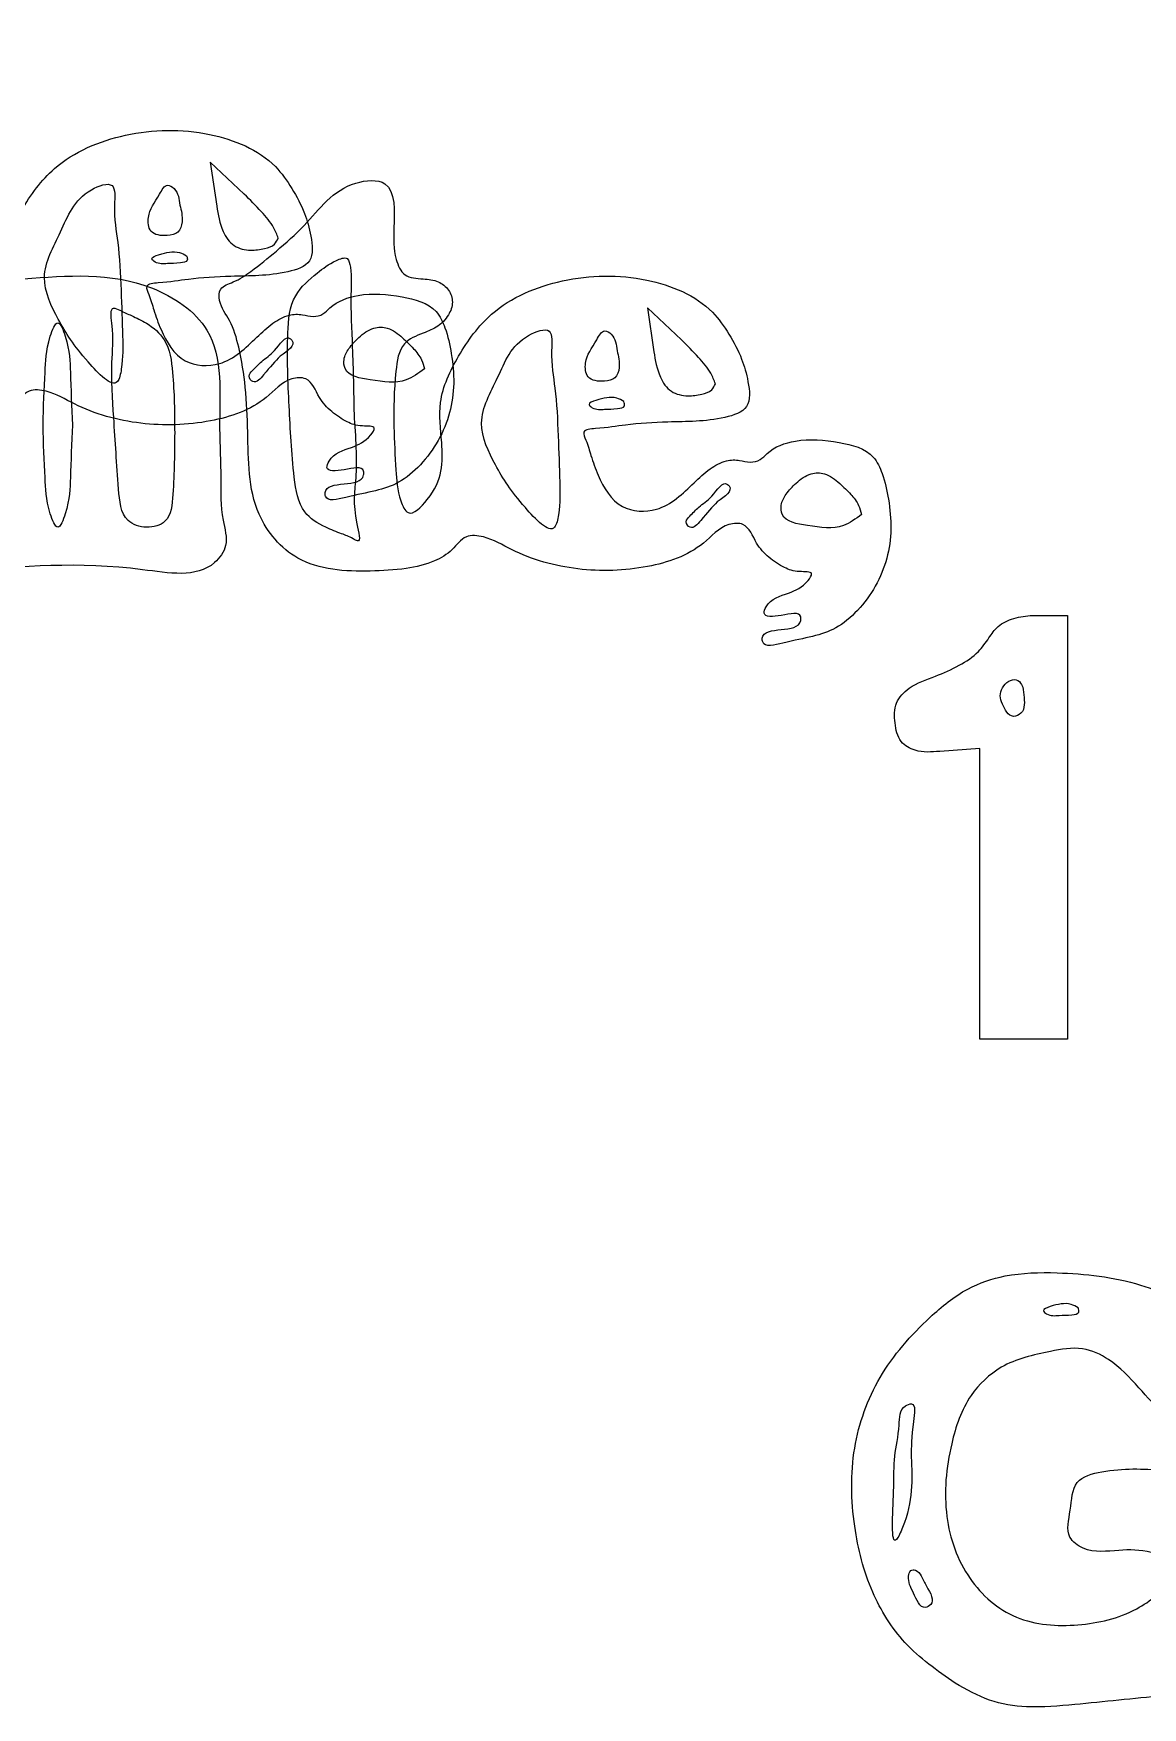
# Model space of a CAD drawing. Extents: x 0.12 to 3.45, y 0.56 to 2.39.
# Drawn here: x 1.2857 to 1.5386, y 0.6062 to 0.9882 of the extents above; entities that cross this region are included whole.
import ezdxf

# ---------------------------------------------------------------- set-up
doc = ezdxf.new("R2010")
doc.units = 0
doc.layers.get('0').update_dxf_attribs({"linetype": 'CONTINUOUS'})

msp = doc.modelspace()

# ---------------------------------------------------------------- linework, layer by layer
at = {"color": 7}
for p, q in [((1.333785, 0.951545), (1.326023, 0.958837)), ((1.326023, 0.958837), (1.327497, 0.948793)), ((1.319107, 0.949029), (1.319107, 0.949029)), ((1.341548, 0.9415), (1.341548, 0.9415)), ((1.320645, 0.937428), (1.320645, 0.937428)), ((1.305685, 0.929581), (1.305685, 0.929581)), ((1.433487, 0.918311), (1.425724, 0.925604)), ((1.425724, 0.925604), (1.427198, 0.915559)), ((1.341973, 0.914581), (1.341973, 0.914581)), ((1.418808, 0.915796), (1.418808, 0.915796)), ((1.374881, 0.911673), (1.374881, 0.911673)), ((1.441249, 0.908266), (1.441249, 0.908266)), ((1.420347, 0.904195), (1.420347, 0.904194)), ((1.294583, 0.898847), (1.294583, 0.898847)), ((1.35882, 0.901347), (1.35882, 0.901347)), ((1.317916, 0.897063), (1.317916, 0.897063)), ((1.405387, 0.896347), (1.405387, 0.896347)), ((1.356549, 0.885415), (1.356548, 0.885414)), ((1.441675, 0.881347), (1.441675, 0.881347)), ((1.474583, 0.878439), (1.474583, 0.878439)), ((1.45625, 0.852181), (1.45625, 0.85218)), ((1.513571, 0.855414), (1.521548, 0.855414)), ((1.521548, 0.855414), (1.521548, 0.807081)), ((1.511548, 0.837278), (1.511548, 0.837278)), ((1.501548, 0.825003), (1.492385, 0.824375)), ((1.501548, 0.791875), (1.501548, 0.825003)), ((1.521548, 0.807081), (1.521548, 0.758747)), ((1.501548, 0.758747), (1.501548, 0.791875)), ((1.501548, 0.791875), (1.501548, 0.791875)), ((1.511548, 0.758747), (1.501548, 0.758747)), ((1.521548, 0.758747), (1.511548, 0.758747)), ((1.523979, 0.697428), (1.523978, 0.697428)), ((1.485913, 0.663364), (1.485913, 0.663364)), ((1.489365, 0.633891), (1.489365, 0.633891)), ((1.495896, 0.611781), (1.495896, 0.611781))]:
    msp.add_line(p, q, dxfattribs=at)
for points, knots in [([(1.356548, 0.885414), (1.358612, 0.885628), (1.361028, 0.885879), (1.361066, 0.889708), (1.35687, 0.888489), (1.352023, 0.888068), (1.353727, 0.892348), (1.358204, 0.893604), (1.361776, 0.895179), (1.364218, 0.898782), (1.36, 0.898419), (1.357138, 0.899475), (1.353573, 0.90183), (1.350556, 0.905113), (1.348907, 0.909904), (1.342945, 0.909501), (1.337608, 0.902978), (1.325392, 0.898932), (1.3102, 0.898441), (1.297366, 0.901962), (1.289907, 0.906617), (1.284264, 0.907179), (1.281555, 0.903276), (1.277021, 0.900534), (1.270497, 0.899089), (1.260072, 0.89848), (1.246393, 0.89921), (1.23484, 0.912905), (1.235078, 0.927634), (1.234526, 0.940373), (1.233182, 0.948901), (1.231263, 0.955692), (1.228281, 0.959392), (1.228283, 0.963663), (1.232226, 0.964763), (1.236327, 0.967573), (1.241759, 0.971993), (1.249528, 0.978887), (1.255538, 0.987549), (1.268782, 0.988475), (1.268172, 0.97752), (1.268053, 0.971053), (1.270336, 0.965601), (1.274717, 0.965488), (1.278249, 0.965075), (1.280915, 0.963075), (1.281888, 0.960026), (1.28075, 0.956933), (1.278303, 0.954374), (1.274548, 0.952933), (1.269483, 0.950854), (1.268267, 0.941984), (1.268056, 0.93278), (1.268587, 0.92253), (1.269016, 0.916389), (1.271574, 0.910389), (1.276961, 0.915924), (1.279346, 0.921082), (1.27919, 0.929021), (1.277972, 0.938029), (1.282838, 0.948265), (1.290985, 0.959608), (1.307025, 0.966265), (1.325064, 0.966537), (1.339092, 0.960914), (1.344751, 0.952852), (1.347616, 0.947473), (1.349085, 0.942101), (1.349846, 0.935575), (1.340804, 0.932748), (1.332102, 0.932941), (1.321581, 0.93229), (1.31627, 0.931313), (1.310906, 0.931073), (1.312384, 0.927883), (1.313185, 0.924847), (1.31516, 0.919274), (1.319151, 0.91244), (1.32955, 0.91193), (1.335331, 0.917634), (1.340009, 0.922047), (1.343612, 0.924098), (1.346916, 0.924184), (1.349401, 0.923414), (1.351809, 0.923942), (1.354351, 0.926916), (1.360786, 0.929202), (1.36908, 0.928456), (1.377232, 0.926415), (1.379963, 0.920454), (1.381154, 0.91492), (1.382051, 0.906081), (1.379161, 0.89507), (1.369292, 0.884267), (1.360903, 0.883489), (1.35243, 0.881123), (1.351991, 0.884924), (1.354451, 0.885189), (1.356549, 0.885415)], [0, 0, 0, 0, 0.004886, 0.00572, 0.010178, 0.014108, 0.015624, 0.021617, 0.026896, 0.028617, 0.031368, 0.034965, 0.039196, 0.043487, 0.048728, 0.051913, 0.059116, 0.072923, 0.088835, 0.104578, 0.111635, 0.115514, 0.119864, 0.124611, 0.131321, 0.139545, 0.156316, 0.169649, 0.188575, 0.198815, 0.208075, 0.214501, 0.219588, 0.22222, 0.225489, 0.230204, 0.237634, 0.246237, 0.261509, 0.268129, 0.278373, 0.285614, 0.289667, 0.293896, 0.297417, 0.300419, 0.303303, 0.306357, 0.309844, 0.313567, 0.318496, 0.325006, 0.337689, 0.347577, 0.354717, 0.357855, 0.36314, 0.370375, 0.376862, 0.386022, 0.397371, 0.409548, 0.427402, 0.446634, 0.463319, 0.469531, 0.475917, 0.481295, 0.48694, 0.492475, 0.505519, 0.515198, 0.522132, 0.524873, 0.526745, 0.530466, 0.535238, 0.544273, 0.552065, 0.562515, 0.567385, 0.571557, 0.574551, 0.577003, 0.579313, 0.58141, 0.588479, 0.598477, 0.606946, 0.611175, 0.617248, 0.624076, 0.63756, 0.650683, 0.663217, 0.667837, 0.668662, 0.67343, 0.67343, 0.67343, 0.67343]), ([(1.45625, 0.85218), (1.458313, 0.852394), (1.46073, 0.852645), (1.460768, 0.856474), (1.456571, 0.855255), (1.451725, 0.854834), (1.453428, 0.859114), (1.457906, 0.86037), (1.461478, 0.861945), (1.46392, 0.865548), (1.459702, 0.865185), (1.45684, 0.866241), (1.453274, 0.868596), (1.450258, 0.871879), (1.448609, 0.87667), (1.442646, 0.876267), (1.43731, 0.869744), (1.425093, 0.865698), (1.409901, 0.865208), (1.397068, 0.868728), (1.389608, 0.873384), (1.383966, 0.873945), (1.381256, 0.870042), (1.376723, 0.8673), (1.370199, 0.865855), (1.359773, 0.865246), (1.346094, 0.865976), (1.334542, 0.879671), (1.334779, 0.8944), (1.334227, 0.907139), (1.332883, 0.915667), (1.330964, 0.922458), (1.327983, 0.926158), (1.327984, 0.93043), (1.331927, 0.931529), (1.336029, 0.934339), (1.341461, 0.938759), (1.349229, 0.945653), (1.355239, 0.954316), (1.368483, 0.955241), (1.367874, 0.944286), (1.367754, 0.937819), (1.370038, 0.932367), (1.374418, 0.932254), (1.37795, 0.931841), (1.380617, 0.929841), (1.38159, 0.926792), (1.380451, 0.923699), (1.378005, 0.92114), (1.374249, 0.919699), (1.369184, 0.917621), (1.367969, 0.90875), (1.367758, 0.899546), (1.368288, 0.889296), (1.368718, 0.883155), (1.371275, 0.877156), (1.376662, 0.88269), (1.379048, 0.887848), (1.378892, 0.895787), (1.377673, 0.904795), (1.38254, 0.915031), (1.390687, 0.926374), (1.406726, 0.933031), (1.424765, 0.933303), (1.438793, 0.92768), (1.444452, 0.919619), (1.447318, 0.914239), (1.448786, 0.908867), (1.449547, 0.902341), (1.440506, 0.899514), (1.431803, 0.899707), (1.421282, 0.899056), (1.415972, 0.898079), (1.410608, 0.897839), (1.412086, 0.894649), (1.412886, 0.891613), (1.414862, 0.88604), (1.418852, 0.879206), (1.429251, 0.878696), (1.435033, 0.8844), (1.43971, 0.888813), (1.443314, 0.890864), (1.446618, 0.890951), (1.449102, 0.89018), (1.451511, 0.890708), (1.454053, 0.893682), (1.460487, 0.895968), (1.468782, 0.895222), (1.476933, 0.893181), (1.479665, 0.88722), (1.480855, 0.881686), (1.481752, 0.872847), (1.478862, 0.861836), (1.468994, 0.851033), (1.460604, 0.850255), (1.452132, 0.847889), (1.451692, 0.85169), (1.454153, 0.851955), (1.45625, 0.852181)], [0, 0, 0, 0, 0.004886, 0.00572, 0.010178, 0.014108, 0.015624, 0.021617, 0.026896, 0.028617, 0.031368, 0.034965, 0.039196, 0.043487, 0.048728, 0.051913, 0.059116, 0.072923, 0.088835, 0.104578, 0.111635, 0.115514, 0.119864, 0.124611, 0.131321, 0.139545, 0.156316, 0.169649, 0.188575, 0.198815, 0.208075, 0.214501, 0.219588, 0.22222, 0.225489, 0.230204, 0.237634, 0.246237, 0.261508, 0.268129, 0.278373, 0.285614, 0.289667, 0.293896, 0.297416, 0.300419, 0.303303, 0.306357, 0.309844, 0.313567, 0.318495, 0.325006, 0.337689, 0.347577, 0.354716, 0.357854, 0.36314, 0.370375, 0.376861, 0.386021, 0.39737, 0.409547, 0.427402, 0.446634, 0.463319, 0.469531, 0.475917, 0.481295, 0.486939, 0.492475, 0.505519, 0.515198, 0.522132, 0.524873, 0.526745, 0.530466, 0.535238, 0.544273, 0.552065, 0.562515, 0.567385, 0.571557, 0.574551, 0.577003, 0.579313, 0.58141, 0.588479, 0.598476, 0.606946, 0.611174, 0.617248, 0.624076, 0.63756, 0.650683, 0.663217, 0.667837, 0.668662, 0.67343, 0.67343, 0.67343, 0.67343]), ([(1.305685, 0.929581), (1.305523, 0.933323), (1.305234, 0.940013), (1.303823, 0.946987), (1.30469, 0.954901), (1.295282, 0.951611), (1.292484, 0.943229), (1.286388, 0.932995), (1.291789, 0.921739), (1.295911, 0.915482), (1.304679, 0.906075), (1.306178, 0.913484), (1.306041, 0.919902), (1.305816, 0.926014), (1.305685, 0.929581)], [0, 0, 0, 0, 0.010939, 0.019553, 0.023984, 0.028755, 0.040707, 0.051725, 0.061733, 0.073652, 0.081675, 0.084668, 0.092158, 0.102658, 0.102658, 0.102658, 0.102658]), ([(1.319107, 0.949029), (1.318941, 0.950389), (1.318707, 0.952312), (1.315853, 0.954185), (1.313855, 0.95014), (1.311584, 0.947501), (1.312004, 0.942299), (1.315811, 0.941876), (1.318927, 0.942488), (1.319936, 0.945713), (1.31942, 0.947777), (1.319107, 0.949029)], [0, 0, 0, 0, 0.00398, 0.005626, 0.008371, 0.014277, 0.017441, 0.021309, 0.023826, 0.026338, 0.030218, 0.030218, 0.030218, 0.030218]), ([(1.341548, 0.9415), (1.341225, 0.942313), (1.340338, 0.944547), (1.337476, 0.947802), (1.335099, 0.950213), (1.333785, 0.951545)], [0, 0, 0, 0, 0.002612, 0.007173, 0.012803, 0.012803, 0.012803, 0.012803]), ([(1.327497, 0.948793), (1.327828, 0.946836), (1.328389, 0.943526), (1.331128, 0.939367), (1.33508, 0.938538), (1.338143, 0.939001), (1.340692, 0.939715), (1.341304, 0.940992), (1.341548, 0.9415)], [0, 0, 0, 0, 0.005949, 0.010067, 0.013961, 0.017151, 0.019617, 0.02125, 0.02125, 0.02125, 0.02125]), ([(1.320645, 0.937428), (1.320126, 0.937734), (1.318941, 0.938432), (1.316533, 0.93836), (1.314797, 0.93789), (1.312176, 0.936995), (1.314052, 0.935434), (1.316368, 0.935768), (1.318557, 0.935679), (1.321071, 0.936085), (1.32076, 0.937067), (1.320645, 0.937428)], [0, 0, 0, 0, 0.00179, 0.004087, 0.00664, 0.00844, 0.009426, 0.012288, 0.015233, 0.016926, 0.017914, 0.017914, 0.017914, 0.017914]), ([(1.35882, 0.901347), (1.358727, 0.906402), (1.35856, 0.915437), (1.357909, 0.926974), (1.358362, 0.933133), (1.357513, 0.937501), (1.353539, 0.935981), (1.350064, 0.933293), (1.344298, 0.92835), (1.343358, 0.916991), (1.344004, 0.903246), (1.34469, 0.889849), (1.346261, 0.879017), (1.351715, 0.87566), (1.355699, 0.874104), (1.357998, 0.873316), (1.360644, 0.871581), (1.358243, 0.880334), (1.359752, 0.887168), (1.359164, 0.896114), (1.35882, 0.901347)], [0, 0, 0, 0, 0.015289, 0.027324, 0.033499, 0.035622, 0.038073, 0.043321, 0.050443, 0.059129, 0.075831, 0.092114, 0.10038, 0.106281, 0.110218, 0.113048, 0.11416, 0.118052, 0.128458, 0.143125, 0.143125, 0.143125, 0.143125]), ([(1.283514, 0.93218), (1.293413, 0.932976), (1.308692, 0.934205), (1.32961, 0.920166), (1.327705, 0.901561), (1.328634, 0.887308), (1.328251, 0.878436), (1.33048, 0.871621), (1.324584, 0.863483), (1.301204, 0.868121), (1.28303, 0.866597), (1.270121, 0.865514)], [0, 0, 0, 0, 0.029198, 0.045066, 0.067732, 0.079029, 0.088621, 0.094445, 0.099101, 0.115606, 0.156068, 0.156068, 0.156068, 0.156068]), ([(1.317916, 0.897063), (1.317884, 0.901603), (1.317834, 0.908664), (1.316599, 0.918089), (1.312066, 0.921937), (1.308271, 0.923729), (1.305978, 0.924742), (1.30304, 0.926199), (1.30413, 0.918969), (1.303269, 0.912601), (1.304106, 0.898845), (1.304837, 0.887798), (1.305701, 0.877006), (1.311433, 0.875017), (1.317015, 0.876579), (1.31782, 0.886056), (1.317877, 0.892582), (1.317916, 0.897063)], [0, 0, 0, 0, 0.013806, 0.021473, 0.027013, 0.030824, 0.033791, 0.035283, 0.038728, 0.047709, 0.060311, 0.076638, 0.08409, 0.088616, 0.093004, 0.099416, 0.113468, 0.113468, 0.113468, 0.113468]), ([(1.294583, 0.898847), (1.294416, 0.903007), (1.294132, 0.910067), (1.294004, 0.916648), (1.29125, 0.923823), (1.288489, 0.916648), (1.288423, 0.910067), (1.287618, 0.898847), (1.288423, 0.887627), (1.288489, 0.881046), (1.29125, 0.873871), (1.294004, 0.881046), (1.294132, 0.887627), (1.294416, 0.894687), (1.294583, 0.898847)], [0, 0, 0, 0, 0.011983, 0.020339, 0.023868, 0.027397, 0.035752, 0.047736, 0.059719, 0.068075, 0.071604, 0.075132, 0.083488, 0.095471, 0.095471, 0.095471, 0.095471]), ([(1.374881, 0.911673), (1.374689, 0.91237), (1.37422, 0.914075), (1.37234, 0.916425), (1.369808, 0.918897), (1.366902, 0.921226), (1.362891, 0.921238), (1.360018, 0.918994), (1.357678, 0.916552), (1.35634, 0.914075), (1.356743, 0.910008), (1.363528, 0.909012), (1.369886, 0.907975), (1.373523, 0.910667), (1.374881, 0.911673)], [0, 0, 0, 0, 0.002154, 0.005266, 0.008809, 0.012919, 0.015958, 0.020039, 0.023387, 0.026167, 0.028235, 0.034525, 0.042714, 0.047595, 0.047595, 0.047595, 0.047595]), ([(1.405387, 0.896347), (1.405225, 0.900089), (1.404935, 0.906779), (1.403524, 0.913753), (1.404391, 0.921667), (1.394983, 0.918377), (1.392185, 0.909995), (1.386089, 0.899762), (1.39149, 0.888506), (1.395613, 0.882248), (1.404381, 0.872841), (1.405879, 0.880251), (1.405742, 0.886668), (1.405518, 0.89278), (1.405387, 0.896347)], [0, 0, 0, 0, 0.010939, 0.019553, 0.023984, 0.028755, 0.040707, 0.051725, 0.061733, 0.073652, 0.081675, 0.084668, 0.092158, 0.102658, 0.102658, 0.102658, 0.102658]), ([(1.341973, 0.914581), (1.343749, 0.915793), (1.345723, 0.91714), (1.343287, 0.919607), (1.340862, 0.915327), (1.337906, 0.913714), (1.33612, 0.911666), (1.334458, 0.910078), (1.336135, 0.907828), (1.339105, 0.911445), (1.340831, 0.913332), (1.341973, 0.914581)], [0, 0, 0, 0, 0.004493, 0.004991, 0.009484, 0.013327, 0.016291, 0.017783, 0.019321, 0.022233, 0.027927, 0.027927, 0.027927, 0.027927]), ([(1.418808, 0.915796), (1.418643, 0.917155), (1.418408, 0.919078), (1.415554, 0.920951), (1.413556, 0.916906), (1.411286, 0.914267), (1.411705, 0.909065), (1.415513, 0.908642), (1.418628, 0.909254), (1.419637, 0.91248), (1.419121, 0.914543), (1.418808, 0.915796)], [0, 0, 0, 0, 0.00398, 0.005626, 0.008371, 0.014277, 0.017441, 0.021309, 0.023826, 0.026338, 0.030218, 0.030218, 0.030218, 0.030218]), ([(1.441249, 0.908266), (1.440926, 0.909079), (1.44004, 0.911313), (1.437178, 0.914569), (1.4348, 0.916979), (1.433487, 0.918311)], [0, 0, 0, 0, 0.002612, 0.007173, 0.012803, 0.012803, 0.012803, 0.012803]), ([(1.427198, 0.915559), (1.42753, 0.913602), (1.428091, 0.910292), (1.430829, 0.906133), (1.434781, 0.905304), (1.437844, 0.905767), (1.440393, 0.906481), (1.441006, 0.907758), (1.441249, 0.908266)], [0, 0, 0, 0, 0.005949, 0.010067, 0.013961, 0.017151, 0.019617, 0.02125, 0.02125, 0.02125, 0.02125]), ([(1.420347, 0.904194), (1.419828, 0.9045), (1.418643, 0.905198), (1.416234, 0.905126), (1.414498, 0.904656), (1.411878, 0.903761), (1.413753, 0.9022), (1.41607, 0.902534), (1.418258, 0.902445), (1.420772, 0.902851), (1.420461, 0.903833), (1.420347, 0.904195)], [0, 0, 0, 0, 0.00179, 0.004087, 0.00664, 0.00844, 0.009426, 0.012288, 0.015233, 0.016926, 0.017914, 0.017914, 0.017914, 0.017914]), ([(1.474583, 0.878439), (1.474391, 0.879136), (1.473922, 0.880842), (1.472041, 0.883191), (1.469509, 0.885664), (1.466604, 0.887992), (1.462592, 0.888004), (1.459719, 0.88576), (1.457379, 0.883319), (1.456041, 0.880841), (1.456445, 0.876774), (1.463229, 0.875778), (1.469588, 0.874741), (1.473224, 0.877434), (1.474583, 0.878439)], [0, 0, 0, 0, 0.002154, 0.005266, 0.008809, 0.012919, 0.015958, 0.020039, 0.023387, 0.026167, 0.028235, 0.034525, 0.042714, 0.047595, 0.047595, 0.047595, 0.047595]), ([(1.441675, 0.881347), (1.443451, 0.882559), (1.445424, 0.883906), (1.442989, 0.886373), (1.440563, 0.882093), (1.437607, 0.88048), (1.435821, 0.878432), (1.434159, 0.876844), (1.435836, 0.874594), (1.438806, 0.878211), (1.440532, 0.880098), (1.441675, 0.881347)], [0, 0, 0, 0, 0.004493, 0.004991, 0.009484, 0.013327, 0.016291, 0.017783, 0.019321, 0.022233, 0.027927, 0.027927, 0.027927, 0.027927]), ([(1.492385, 0.824375), (1.490492, 0.824223), (1.487335, 0.82397), (1.482984, 0.826486), (1.482056, 0.830889), (1.481932, 0.835571), (1.485852, 0.839601), (1.491266, 0.841352), (1.496706, 0.84381), (1.501091, 0.846612), (1.50351, 0.850086), (1.505644, 0.853251), (1.509355, 0.854971), (1.512131, 0.855263), (1.513571, 0.855414)], [0, 0, 0, 0, 0.005609, 0.009353, 0.013809, 0.018375, 0.022799, 0.029396, 0.035367, 0.040756, 0.044665, 0.048, 0.052028, 0.056375, 0.056375, 0.056375, 0.056375]), ([(1.511548, 0.837278), (1.511508, 0.838081), (1.511441, 0.839443), (1.509925, 0.841065), (1.507932, 0.84045), (1.506617, 0.839035), (1.505975, 0.837006), (1.50684, 0.834671), (1.508421, 0.831689), (1.512019, 0.8334), (1.511741, 0.835689), (1.511548, 0.837278)], [0, 0, 0, 0, 0.002376, 0.004027, 0.005767, 0.007835, 0.009775, 0.011692, 0.015475, 0.01733, 0.021549, 0.021549, 0.021549, 0.021549]), ([(1.495896, 0.611781), (1.491843, 0.61462), (1.484027, 0.620095), (1.476152, 0.632891), (1.472285, 0.648227), (1.47189, 0.665313), (1.477993, 0.682328), (1.488201, 0.693879), (1.497987, 0.701935), (1.508175, 0.705385), (1.521664, 0.705648), (1.537402, 0.703888), (1.552846, 0.696523), (1.560911, 0.685368), (1.562815, 0.670305), (1.547406, 0.668074), (1.539348, 0.677598), (1.532129, 0.685407), (1.524739, 0.688806), (1.516144, 0.687233), (1.50672, 0.685099), (1.498332, 0.67717), (1.494234, 0.664951), (1.492815, 0.650244), (1.497937, 0.635362), (1.509427, 0.625305), (1.524019, 0.624412), (1.536397, 0.627279), (1.544453, 0.633529), (1.544624, 0.640378), (1.539253, 0.642218), (1.533116, 0.642277), (1.526356, 0.641268), (1.520787, 0.64538), (1.522499, 0.651335), (1.522536, 0.658324), (1.532329, 0.661016), (1.538758, 0.660661), (1.543215, 0.660414)], [0, 0, 0, 0, 0.014709, 0.028368, 0.043936, 0.061792, 0.078875, 0.096733, 0.107468, 0.116503, 0.128373, 0.14763, 0.163945, 0.177222, 0.189876, 0.198558, 0.21492, 0.224376, 0.230796, 0.238153, 0.249929, 0.259358, 0.271206, 0.287833, 0.302955, 0.316722, 0.330869, 0.344782, 0.354966, 0.358575, 0.362349, 0.369756, 0.377869, 0.381824, 0.387985, 0.394504, 0.400626, 0.41446, 0.41446, 0.41446, 0.41446]), ([(1.523978, 0.697428), (1.52346, 0.697734), (1.522275, 0.698432), (1.519866, 0.69836), (1.51813, 0.69789), (1.515509, 0.696995), (1.517385, 0.695434), (1.519702, 0.695768), (1.52189, 0.695679), (1.524404, 0.696085), (1.524093, 0.697067), (1.523979, 0.697428)], [0, 0, 0, 0, 0.00179, 0.004087, 0.00664, 0.00844, 0.009426, 0.012288, 0.015233, 0.016926, 0.017914, 0.017914, 0.017914, 0.017914]), ([(1.485913, 0.663364), (1.485914, 0.665625), (1.485915, 0.669012), (1.487131, 0.67614), (1.483206, 0.674641), (1.483299, 0.669598), (1.481777, 0.663001), (1.482125, 0.656264), (1.480989, 0.640865), (1.486372, 0.65232), (1.486123, 0.658325), (1.485913, 0.663364)], [0, 0, 0, 0, 0.008129, 0.012176, 0.013618, 0.018231, 0.025345, 0.033538, 0.044415, 0.047513, 0.063678, 0.063678, 0.063678, 0.063678]), ([(1.489365, 0.633891), (1.488994, 0.634679), (1.488372, 0.636), (1.487252, 0.637679), (1.485524, 0.637619), (1.485194, 0.635935), (1.485448, 0.634155), (1.486705, 0.631886), (1.488055, 0.628256), (1.491565, 0.630217), (1.490316, 0.632304), (1.489365, 0.633891)], [0, 0, 0, 0, 0.002665, 0.004473, 0.005548, 0.006928, 0.008789, 0.010986, 0.015234, 0.016588, 0.020902, 0.020902, 0.020902, 0.020902]), ([(1.551548, 0.609533), (1.548827, 0.609309), (1.542711, 0.608806), (1.533265, 0.607926), (1.522894, 0.60683), (1.513042, 0.605967), (1.503515, 0.607429), (1.498459, 0.610317), (1.495896, 0.611781)], [0, 0, 0, 0, 0.008189, 0.018412, 0.028457, 0.039486, 0.048033, 0.056823, 0.056823, 0.056823, 0.056823])]:
    msp.add_open_spline(points, degree=3, knots=knots, dxfattribs=at)

doc.saveas('drawing.dxf')
